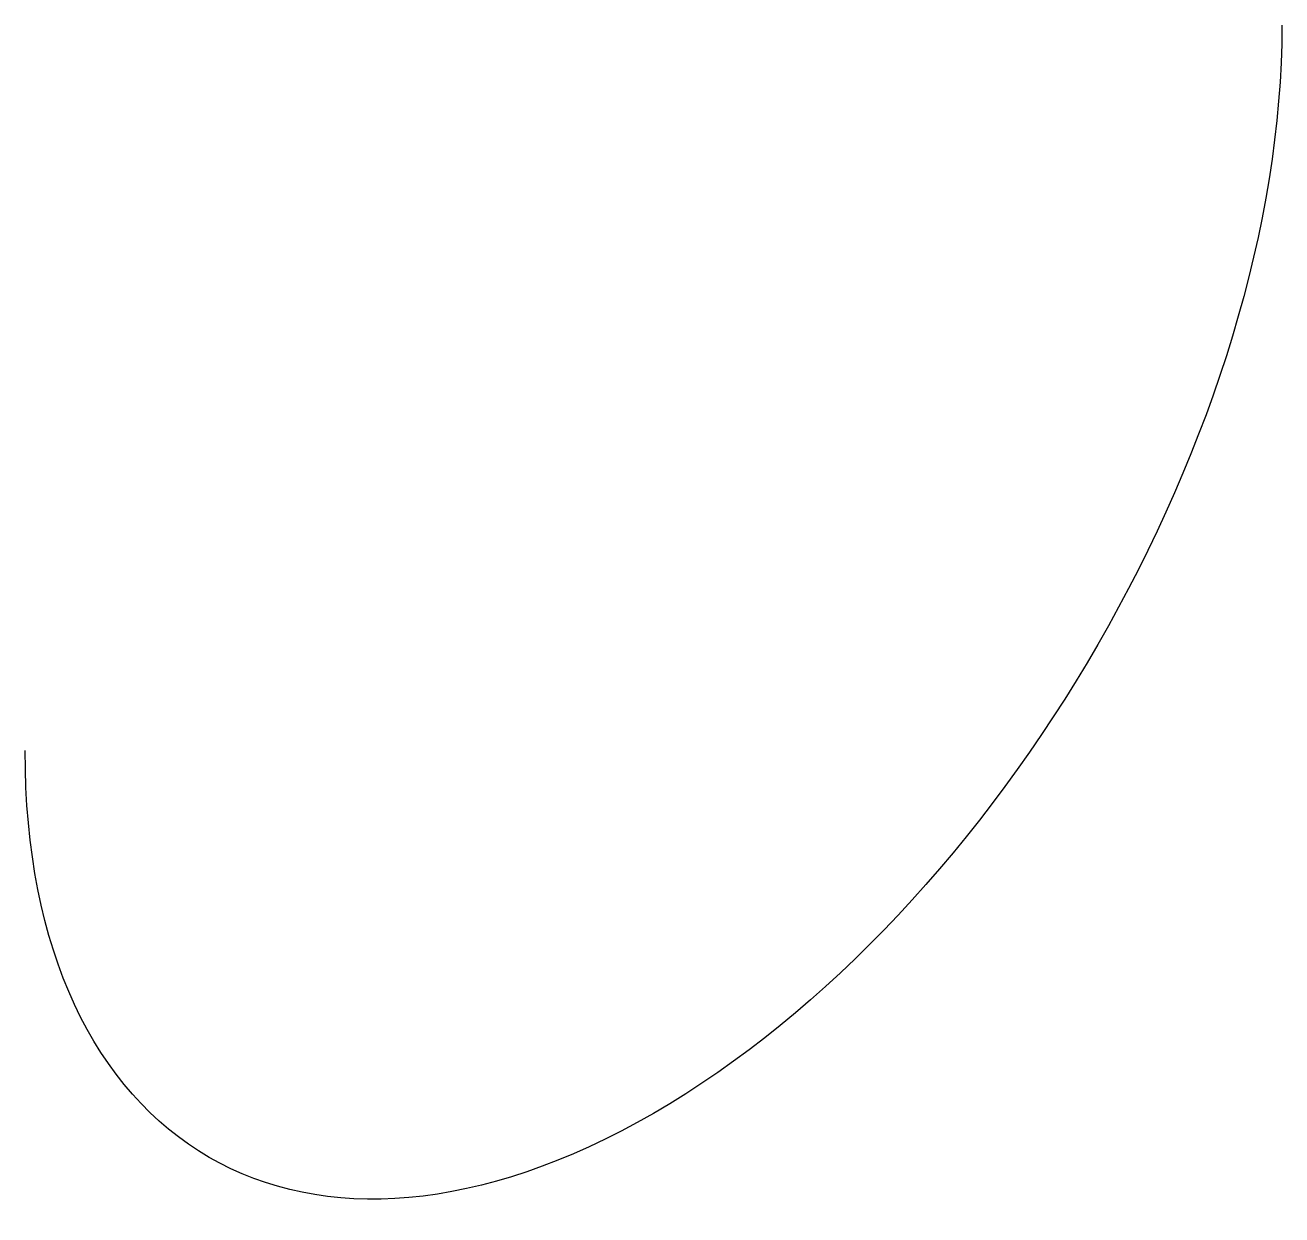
# Model space of a CAD drawing. Header units: millimetres. Extents: x -10136.012 to -10135.882, y -39.089 to -38.966.
import ezdxf

# ---------------------------------------------------------------- set-up
doc = ezdxf.new("R2010")
doc.units = ezdxf.units.MM
doc.layers.add('Tub_iso_símbolos', color=2, linetype='Continuous')

msp = doc.modelspace()

# ---------------------------------------------------------------- linework, layer by layer
at = {"layer": 'Tub_iso_símbolos', "color": 3, "extrusion": (0, 0, -1)}
msp.add_ellipse((-10135.94721, -39.00328), major_axis=(-0.04593, -0.07955), ratio=0.57735, start_param=3.926991, end_param=7.068583, dxfattribs=at)

doc.saveas('drawing.dxf')
